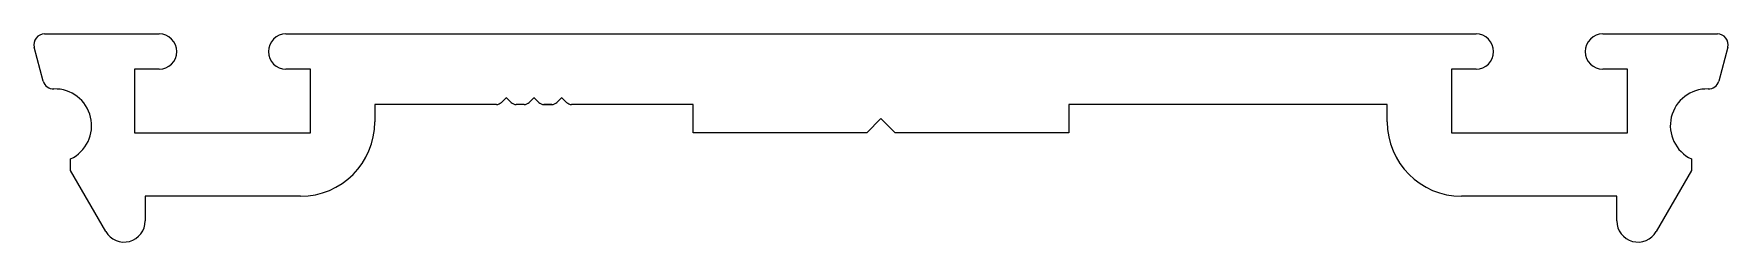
# Model space of a CAD drawing. Header units: inches. Extents: x -30.5 to 30.5, y -0.5 to 7.
import ezdxf

# ---------------------------------------------------------------- set-up
doc = ezdxf.new("R2010")
doc.units = ezdxf.units.IN
doc.header["$MEASUREMENT"] = 0
doc.layers.add('1', color=7, linetype='Continuous')

msp = doc.modelspace()

# ---------------------------------------------------------------- linework, layer by layer
at = {"layer": '1', "color": 7, "linetype": 'Continuous'}
for p, q in [((-30.151, 6.954), (-26.018, 6.954)), ((-21.446, 6.954), (-0.509, 6.954)), ((-0.509, 6.954), (-0.001, 6.954)), ((-0.001, 6.954), (0.507, 6.954)), ((0.507, 6.954), (21.444, 6.954)), ((26.016, 6.954), (30.149, 6.954)), ((-30.192, 5.254), (-30.519, 6.474)), ((30.517, 6.474), (30.19, 5.254)), ((-26.018, 5.684), (-26.907, 5.684)), ((-26.907, 5.684), (-26.907, 3.398)), ((-20.557, 5.684), (-21.446, 5.684)), ((-20.557, 3.398), (-20.557, 5.684)), ((21.444, 5.684), (20.555, 5.684)), ((20.555, 5.684), (20.555, 3.398)), ((26.905, 5.684), (26.016, 5.684)), ((26.905, 3.398), (26.905, 5.684)), ((-13.861, 4.414), (-18.246, 4.414)), ((-18.246, 4.414), (-18.246, 3.791)), ((-13.513, 4.658), (-13.684, 4.487)), ((-13.331, 4.487), (-13.502, 4.658)), ((-12.861, 4.414), (-13.154, 4.414)), ((-12.513, 4.658), (-12.684, 4.487)), ((-12.331, 4.487), (-12.502, 4.658)), ((-11.861, 4.414), (-12.154, 4.414)), ((-12.154, 4.414), (-11.861, 4.414)), ((-11.861, 4.414), (-12.154, 4.414)), ((-12.154, 4.414), (-11.861, 4.414)), ((-11.861, 4.414), (-12.154, 4.414)), ((-11.513, 4.658), (-11.685, 4.487)), ((-11.331, 4.487), (-11.502, 4.658)), ((-6.77, 4.414), (-11.154, 4.414)), ((-11.154, 4.414), (-11.154, 4.414)), ((-6.77, 3.398), (-6.77, 4.414)), ((18.244, 4.414), (6.768, 4.414)), ((6.768, 4.414), (6.768, 3.398)), ((18.244, 3.791), (18.244, 4.414)), ((-0.001, 3.906), (-0.509, 3.398)), ((0.507, 3.398), (-0.001, 3.906)), ((-26.907, 3.398), (-20.557, 3.398)), ((-0.509, 3.398), (-6.77, 3.398)), ((6.768, 3.398), (0.507, 3.398)), ((20.555, 3.398), (26.905, 3.398)), ((-29.211, 2.042), (-29.211, 2.455)), ((29.209, 2.455), (29.209, 2.042)), ((-27.94, -0.158), (-29.211, 2.042)), ((29.209, 2.042), (27.939, -0.158)), ((-20.925, 1.112), (-26.518, 1.112)), ((-26.518, 1.112), (-26.518, 0.223)), ((26.517, 1.112), (20.924, 1.112)), ((26.517, 0.223), (26.517, 1.112))]:
    msp.add_line(p, q, dxfattribs=at)
for centre, radius, start, end in [((-30.151, 6.573), 0.381, 90, 195), ((-26.018, 6.319), 0.635, 270, 90), ((-21.446, 6.319), 0.635, 90, 270), ((21.444, 6.319), 0.635, 270, 90), ((26.016, 6.319), 0.635, 90, 270), ((30.149, 6.573), 0.381, 345, 90), ((-29.824, 5.353), 0.381, 195, 271.82126), ((-29.77, 3.652), 1.321, 295.029, 91.82126), ((29.768, 3.652), 1.321, 88.17874, 244.971), ((29.822, 5.353), 0.381, 268.17874, 345), ((-13.861, 4.664), 0.25, 270, 315), ((-13.508, 4.652), 0.008, 45, 135), ((-13.154, 4.664), 0.25, 225, 270), ((-12.861, 4.664), 0.25, 270, 315), ((-12.508, 4.652), 0.008, 45, 135), ((-12.154, 4.664), 0.25, 225, 270), ((-11.861, 4.664), 0.25, 270, 315), ((-11.508, 4.652), 0.008, 45, 135), ((-11.154, 4.664), 0.25, 225, 270), ((-20.925, 3.791), 2.68, 270, 360), ((20.924, 3.791), 2.68, 180, 270), ((-27.28, 0.223), 0.762, 210, 0), ((27.279, 0.223), 0.762, 180, 330)]:
    msp.add_arc(centre, radius, start, end, dxfattribs=at)

doc.saveas('drawing.dxf')
